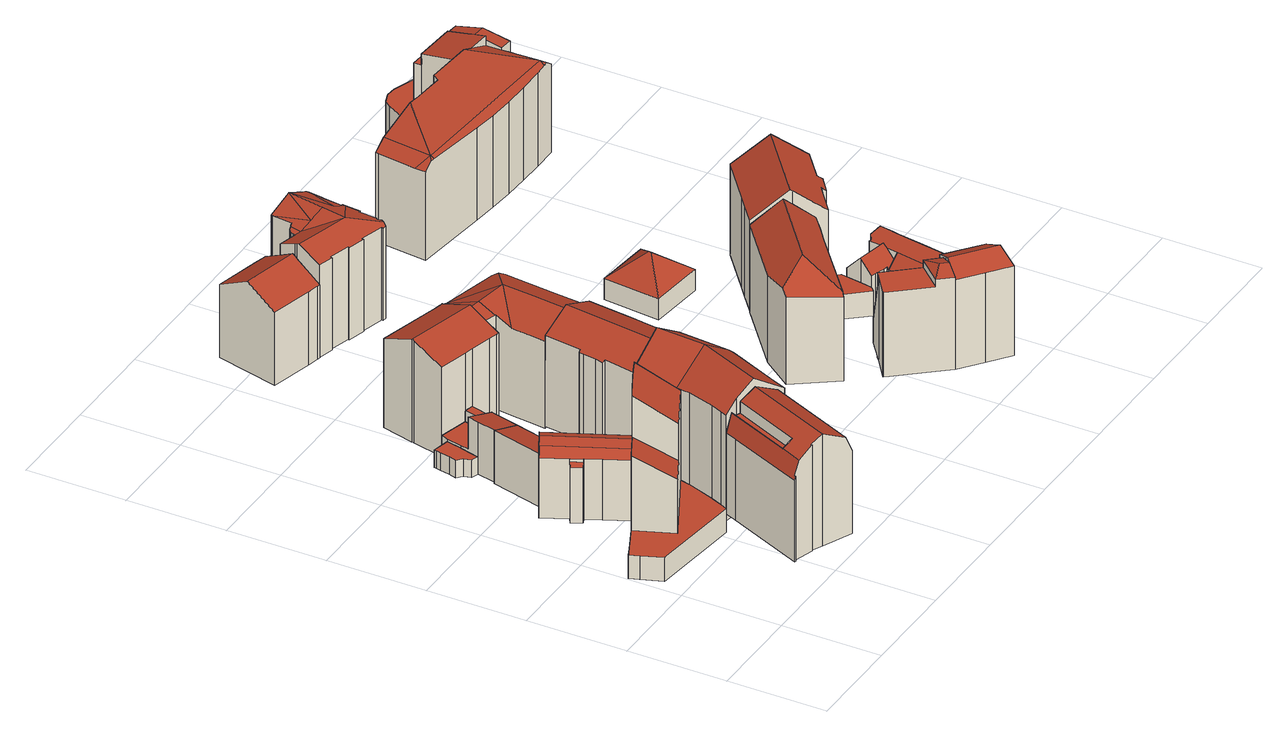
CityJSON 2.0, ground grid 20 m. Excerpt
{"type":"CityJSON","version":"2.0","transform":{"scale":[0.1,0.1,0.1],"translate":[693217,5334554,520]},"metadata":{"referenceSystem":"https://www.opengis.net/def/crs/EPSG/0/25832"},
"CityObjects":{
"building1":{"type":"Building","attributes":{"Gemeindeschluessel":"09162000","HoeheDach":"550.033","HoeheGrund":"520.633","Methode":"2000","NiedrigsteTraufeDesGebaeudes":"525.600","Geometrietyp2DReferenz":"3000","function":"31001_2000","roofType":"1000","measuredHeight":29.4},"geometry":[{"type":"MultiSurface","lod":"2","boundaries":[[[0,1,2,3,4,5]],[[6,7,8,9]],[[10,11,12,13]],[[4,3,14,15]],[[16,17,18,19,20]],[[21,22,23,24]],[[25,26,19,18]],[[27,28,29,30,31,32]],[[26,21,24,20,19]],[[33,16,20,24,23,34]],[[13,12,35,36]],[[32,25,18,35,12,11,37,38,8,7,27]],[[33,34,39,40]],[[41,42,2,1]],[[43,37,11,10]],[[36,35,18,17]],[[28,27,7,6]],[[22,14,3,2,42,39,34,23]],[[15,31,30,44,45,5,4]],[[9,8,38,46]],[[0,5,45,47]],[[32,31,15,14,22,21,26,25]],[[40,39,42,41]],[[28,6,9,46,43,10,13,36,17,16,33,40,41,1,0,47,48,29]],[[47,45,44,48]],[[48,44,30,29]],[[46,38,37,43]]],"semantics":{"surfaces":[{"type":"WallSurface"},{"type":"RoofSurface"},{"type":"GroundSurface"}],"values":[0,0,0,0,0,0,0,0,1,0,0,1,0,0,0,0,0,1,1,0,0,0,0,2,0,0,0]}}]},
"building2":{"type":"Building","attributes":{"Gemeindeschluessel":"09162000","HoeheDach":"548.140","HoeheGrund":"524.531","Methode":"2000","NiedrigsteTraufeDesGebaeudes":"541.620","Geometrietyp2DReferenz":"3000","function":"31001_9998","roofType":"3100","measuredHeight":23.61,"storeysAboveGround":5},"geometry":[{"type":"MultiSurface","lod":"2","boundaries":[[[49,50,51,52]],[[53,54,55,56]],[[57,58,59,60]],[[61,62,63,64]],[[65,66,67,68]],[[69,70,71,72,73,56,55,74]],[[75,57,60,76,77,78,61,64,70,69,79,49,52]],[[75,52,51,54,53]],[[80,72,71,65,68]],[[51,50,81,74,55,54]],[[82,83,84,67,66,63,62,85]],[[76,83,82,77]],[[70,64,63,66,65,71]],[[80,86,73,72]],[[76,60,59,84,83]],[[78,85,62,61]],[[79,81,50,49]],[[68,67,86,80]],[[69,74,81,79]],[[77,82,85,78]],[[75,53,58,57]],[[53,56,73,86,67,84,59,58]]],"semantics":{"surfaces":[{"type":"WallSurface"},{"type":"RoofSurface"},{"type":"GroundSurface"}],"values":[0,1,0,0,0,0,2,0,1,1,1,0,0,0,0,0,0,0,0,0,0,1]}}]},
"building3":{"type":"Building","attributes":{"Gemeindeschluessel":"09162000","HoeheDach":"536.998","HoeheGrund":"522.138","Methode":"2000","NiedrigsteTraufeDesGebaeudes":"533.650","Geometrietyp2DReferenz":"3000","function":"31001_9998","roofType":"3100","measuredHeight":14.86,"storeysAboveGround":3},"geometry":[{"type":"MultiSurface","lod":"2","boundaries":[[[87,88,89,90]],[[91,92,93,94]],[[95,96,97,98]],[[99,100,101,88,87,102]],[[103,104,90,89,105]],[[106,107,90,104]],[[102,87,90,107]],[[95,108,109,110,96]],[[108,92,91,111,112,109]],[[89,88,101,97,96,110,113,105]],[[108,95,98,100,99,106,104,103,114,93,92]],[[111,91,94,115]],[[93,114,116,117,115,94]],[[111,115,117,112]],[[114,103,105,113,116]],[[98,97,101,100]],[[99,102,107,106]],[[110,109,112,117,116,113]]],"semantics":{"surfaces":[{"type":"WallSurface"},{"type":"RoofSurface"},{"type":"GroundSurface"}],"values":[0,0,0,0,0,0,1,0,0,1,2,1,0,1,0,0,0,1]}}]},
"building4":{"type":"Building","attributes":{"Gemeindeschluessel":"09162000","HoeheDach":"535.724","HoeheGrund":"524.460","Methode":"2000","NiedrigsteTraufeDesGebaeudes":"533.756","Geometrietyp2DReferenz":"3000","function":"31001_9998","roofType":"2100","measuredHeight":11.26,"storeysAboveGround":1},"geometry":[{"type":"MultiSurface","lod":"2","boundaries":[[[118,119,120,121]],[[122,123,124,125]],[[118,121,126,127,122,125]],[[125,124,119,118]],[[124,123,128,129,120,119]],[[121,120,129,126]],[[127,128,123,122]],[[126,129,128,127]]],"semantics":{"surfaces":[{"type":"WallSurface"},{"type":"GroundSurface"},{"type":"RoofSurface"}],"values":[0,0,1,0,2,0,0,0]}}]},
"building5":{"type":"Building","attributes":{"Gemeindeschluessel":"09162000","HoeheDach":"528.370","HoeheGrund":"524.690","Methode":"1000","NiedrigsteTraufeDesGebaeudes":"528.370","Geometrietyp2DReferenz":"3000","function":"31001_3065","roofType":"1000","measuredHeight":3.68,"storeysAboveGround":1},"geometry":[{"type":"MultiSurface","lod":"2","boundaries":[[[130,131,132,133,134,135]],[[136,137,138,139]],[[135,134,140,141]],[[142,143,144,145]],[[141,140,146,147]],[[148,149,132,131]],[[133,132,149,138,137,144,143,150,146,140,134]],[[136,139,148,131,130,135,141,147,151,142,145]],[[147,146,150,151]],[[139,138,149,148]],[[151,150,143,142]],[[145,144,137,136]]],"semantics":{"surfaces":[{"type":"WallSurface"},{"type":"RoofSurface"},{"type":"GroundSurface"}],"values":[0,0,0,0,0,0,1,2,0,0,0,0]}}]},
"building6":{"type":"Building","attributes":{"Gemeindeschluessel":"09162000","HoeheDach":"535.768","HoeheGrund":"524.770","Methode":"2000","NiedrigsteTraufeDesGebaeudes":"529.042","Geometrietyp2DReferenz":"3000","function":"31001_9998","roofType":"1000","measuredHeight":11,"storeysAboveGround":2},"geometry":[{"type":"MultiSurface","lod":"2","boundaries":[[[152,153,154,155]],[[156,157,158,159]],[[160,157,156,161,162,163,164]],[[165,166,129,167,168,169]],[[168,160,164,169]],[[170,171,172,173]],[[173,174,175,166,165,169,164,163,162,152,155,170]],[[159,172,171,154,153,161,156]],[[167,129,176,158,157,160,168]],[[175,176,129,166]],[[162,161,153,152]],[[175,174,173,172,159,158,176]],[[155,154,171,170]]],"semantics":{"surfaces":[{"type":"WallSurface"},{"type":"GroundSurface"},{"type":"RoofSurface"}],"values":[0,0,0,0,0,0,1,2,2,0,0,0,0]}}]},
"building7":{"type":"Building","attributes":{"Gemeindeschluessel":"09162000","HoeheDach":"531.273","HoeheGrund":"524.950","Methode":"3100","NiedrigsteTraufeDesGebaeudes":"531.273","Geometrietyp2DReferenz":"3000","function":"31001_2000","roofType":"1000","measuredHeight":6.32},"geometry":[{"type":"MultiSurface","lod":"2","boundaries":[[[177,178,179,180]],[[181,182,183,184]],[[178,185,186,179]],[[181,185,178,177,187,182]],[[182,187,188,183]],[[185,181,184,186]],[[183,188,180,179,186,184]],[[187,177,180,188]]],"semantics":{"surfaces":[{"type":"WallSurface"},{"type":"RoofSurface"},{"type":"GroundSurface"}],"values":[0,0,0,1,0,0,2,0]}}]},
"building8":{"type":"Building","attributes":{"Gemeindeschluessel":"09162000","HoeheDach":"549.830","HoeheGrund":"523.020","Methode":"2000","NiedrigsteTraufeDesGebaeudes":"544.580","Geometrietyp2DReferenz":"3000","function":"31001_9998","roofType":"3100","measuredHeight":26.81,"storeysAboveGround":5},"geometry":[{"type":"MultiSurface","lod":"2","boundaries":[[[189,190,191,192]],[[193,194,195,196,197,198]],[[199,200,201,202,203,204,205,206,207,208]],[[205,204,203,209,210,211,212,213]],[[214,207,206,215]],[[194,193,216,217]],[[217,216,218,219]],[[198,197,220,201]],[[220,197,196,221,222,223]],[[224,218,216,193,198,201,200]],[[191,225,223,222,226,192]],[[227,208,207,214]],[[228,199,208,227]],[[210,209,190,189]],[[215,206,205,213]],[[219,218,224,229]],[[202,201,220,223,225,191,190,209,203]],[[195,194,217,219,229,230,228,227,214,215,213,212,211,210,189,192,226,222,221,196]],[[230,229,224,200,199,228]]],"semantics":{"surfaces":[{"type":"WallSurface"},{"type":"RoofSurface"},{"type":"GroundSurface"}],"values":[0,0,1,0,0,0,0,1,0,1,0,0,0,0,0,0,1,2,0]}}]},
"building9":{"type":"Building","attributes":{"Gemeindeschluessel":"09162000","HoeheDach":"546.262","HoeheGrund":"524.570","Methode":"1000","NiedrigsteTraufeDesGebaeudes":"543.387","Geometrietyp2DReferenz":"3000","function":"31001_9998","roofType":"3100","measuredHeight":21.69,"storeysAboveGround":5},"geometry":[{"type":"MultiSurface","lod":"2","boundaries":[[[231,232,233,234]],[[235,236,237,238]],[[239,240,241,242,243,244,245,246,231,234,247,235,238,248,249,250,251]],[[246,252,232,231]],[[242,253,254,243]],[[255,241,240,239,251,256,257,258]],[[245,259,252,246]],[[241,255,253,242]],[[243,254,260,244]],[[248,261,262,249]],[[252,259,260,254,253,255,258,263,233,232]],[[244,260,259,245]],[[258,257,256,264,262,261,237,236,263]],[[264,256,251,250,249,262]],[[233,263,236,235,247,234]],[[238,237,261,248]]],"semantics":{"surfaces":[{"type":"WallSurface"},{"type":"GroundSurface"},{"type":"RoofSurface"}],"values":[0,0,1,0,0,0,0,0,0,0,2,0,2,0,0,0]}}]},
"building10":{"type":"Building","attributes":{"Gemeindeschluessel":"09162000","HoeheDach":"547.200","HoeheGrund":"525.128","Methode":"2000","NiedrigsteTraufeDesGebaeudes":"543.940","Geometrietyp2DReferenz":"3000","function":"31001_9998","roofType":"3100","measuredHeight":22.07,"storeysAboveGround":5},"geometry":[{"type":"MultiSurface","lod":"2","boundaries":[[[265,266,267,268]],[[269,270,271,272]],[[272,271,273,274]],[[275,276,277,278]],[[279,280,281,270,269]],[[268,267,282,283]],[[274,273,276,275]],[[281,284,282,267,266,277,276,273,271,270]],[[285,286,280,279]],[[287,288,289,290]],[[280,286,289,288,284,281]],[[283,282,284,288,287]],[[278,277,266,265]],[[283,287,290,285,279,269,272,274,275,278,265,268]],[[290,289,286,285]]],"semantics":{"surfaces":[{"type":"WallSurface"},{"type":"RoofSurface"},{"type":"GroundSurface"}],"values":[0,0,0,0,0,0,0,1,0,0,1,0,0,2,0]}}]},
"building11":{"type":"Building","attributes":{"Gemeindeschluessel":"09162000","HoeheDach":"546.078","HoeheGrund":"524.740","Methode":"2000","NiedrigsteTraufeDesGebaeudes":"542.987","Geometrietyp2DReferenz":"3000","function":"31001_9998","roofType":"3100","measuredHeight":21.34,"storeysAboveGround":5},"geometry":[{"type":"MultiSurface","lod":"2","boundaries":[[[291,292,293,294,295,296]],[[297,298,299,300,301,302,303,304]],[[305,306,307,308,293,292,291]],[[293,308,309,310]],[[311,312,313,307,306,305]],[[314,300,299]],[[315,311,305,291,296,316]],[[308,307,313,317,318,309]],[[319,320,298,297]],[[314,321,310,309,318,322,323,324,301,300]],[[325,326,327,319,297,304]],[[296,295,294,327,326,328,329,316]],[[312,311,315,316,329,328,326,325,304,303,302,301,324,323,322,318,317,313]],[[320,321,314,299,298]],[[293,320,319,327,294]],[[293,310,321,320]]],"semantics":{"surfaces":[{"type":"RoofSurface"},{"type":"WallSurface"},{"type":"GroundSurface"}],"values":[0,1,0,0,1,0,1,1,0,1,1,1,2,0,0,0]}}]},
"building12":{"type":"Building","attributes":{"Gemeindeschluessel":"09162000","HoeheDach":"543.630","HoeheGrund":"524.580","Methode":"2000","NiedrigsteTraufeDesGebaeudes":"539.965","Geometrietyp2DReferenz":"3000","function":"31001_9998","roofType":"3100","measuredHeight":19.05,"storeysAboveGround":4},"geometry":[{"type":"MultiSurface","lod":"2","boundaries":[[[330,331,332,333,334]],[[335,330,334,336,337,338,339]],[[340,339,338,341]],[[342,343,344,345,346,336,334,333]],[[347,348,337,336,346]],[[335,349,331,330]],[[350,343,342,351]],[[352,344,343,350]],[[351,342,333,332]],[[341,338,337,348]],[[353,345,344,352]],[[349,335,339,340]],[[347,346,345,353]],[[347,353,352,350,351,332,331,349,340,341,348]]],"semantics":{"surfaces":[{"type":"WallSurface"},{"type":"RoofSurface"},{"type":"GroundSurface"}],"values":[0,1,0,1,0,0,0,0,0,0,0,0,0,2]}}]},
"building13":{"type":"Building","attributes":{"Gemeindeschluessel":"09162000","HoeheDach":"546.434","HoeheGrund":"524.820","Methode":"2000","NiedrigsteTraufeDesGebaeudes":"544.137","Geometrietyp2DReferenz":"3000","function":"31001_9998","roofType":"3100","measuredHeight":21.61,"storeysAboveGround":5},"geometry":[{"type":"MultiSurface","lod":"2","boundaries":[[[354,355,356,357]],[[358,359,360,361]],[[362,363,364,365]],[[366,367,368,369,370,371]],[[372,370,369,373,374,375]],[[368,367,376,377,378,379]],[[380,381,382,383]],[[384,357,356,385,386,387]],[[388,389,371,390,391,392,393,394,395]],[[361,360,396,397]],[[398,399,400,401]],[[387,386,399,398]],[[402,403,404,405]],[[397,396,406,407]],[[408,409,410,411]],[[399,386,385,356,355,406,396,360,359,412,413,414,389,388,395,400]],[[405,404,409,408]],[[415,416,417,418,414,413]],[[414,418,382,381,419,420,421,389]],[[407,406,355,354]],[[422,393,392,423]],[[415,413,412,424]],[[425,419,381,380]],[[426,402,405,408,411,427,428,429,425,380,383,417,416,415,424,358,361,397,407,354,357,384,387,398,401,430,431,422,423,432,433,434,435,436,437,375,374,373,379,378,377,438,439,440,362,365]],[[402,426,365,364,441,403]],[[389,442,366,371]],[[377,376,443,438]],[[391,390,444,434,433,432]],[[366,445,443,376,367]],[[373,369,368,379]],[[421,446,447,448,442,389]],[[371,370,372,449,450,451,444,390]],[[429,420,419,425]],[[436,450,449,437]],[[445,448,363,362,440,439,438,443]],[[442,448,445,366]],[[383,382,418,417]],[[431,394,393,422]],[[435,451,450,436]],[[423,392,391,432]],[[446,410,409,404,403,441,447]],[[437,449,372,375]],[[447,441,364,363,448]],[[424,412,359,358]],[[434,444,451,435]],[[400,395,394,431,430,401]],[[429,428,427,411,410,446,421,420]]],"semantics":{"surfaces":[{"type":"WallSurface"},{"type":"RoofSurface"},{"type":"GroundSurface"}],"values":[0,0,0,1,0,0,0,0,1,0,0,0,0,0,0,1,0,0,1,0,0,0,0,2,0,1,0,0,1,0,1,1,0,0,0,1,0,0,0,0,1,0,1,0,0,0,0]}}]},
"building14":{"type":"Building","attributes":{"Gemeindeschluessel":"09162000","HoeheDach":"546.110","HoeheGrund":"525.580","Methode":"2000","NiedrigsteTraufeDesGebaeudes":"530.632","Geometrietyp2DReferenz":"3000","function":"31001_9998","roofType":"1000","measuredHeight":20.53,"storeysAboveGround":6},"geometry":[{"type":"MultiSurface","lod":"2","boundaries":[[[452,453,454,455]],[[456,457,458]],[[459,457,460,461,462,463,464]],[[465,466,460,457,456]],[[467,468,464,463,469,470,471,472,473]],[[474,465,456,458]],[[475,458,457,459]],[[476,477,478,479,470,469]],[[480,481,482,474,458,475,483,453,452]],[[483,475,459,464,468,467,454,453]],[[455,454,467,473]],[[484,485,478,477,461,460,466]],[[482,486,484,466,465,474]],[[462,461,477,476,469,463]],[[485,484,486,482,481,480,452,455,473,472,471,470,479,478]]],"semantics":{"surfaces":[{"type":"WallSurface"},{"type":"RoofSurface"},{"type":"GroundSurface"}],"values":[0,1,0,1,0,1,0,0,0,1,0,0,0,1,2]}}]},
"building15":{"type":"Building","attributes":{"Gemeindeschluessel":"09162000","HoeheDach":"548.320","HoeheGrund":"525.340","Methode":"2000","NiedrigsteTraufeDesGebaeudes":"542.922","Geometrietyp2DReferenz":"3000","function":"31001_9998","roofType":"3200","measuredHeight":22.98,"storeysAboveGround":5},"geometry":[{"type":"MultiSurface","lod":"2","boundaries":[[[487,488,489,490]],[[490,489,491,492,493]],[[494,495,496,497]],[[498,499,496,495,500]],[[501,502,503,504]],[[505,506,502,501]],[[504,503,492,491]],[[494,488,487,500,495]],[[489,488,494,497,505,501,504,491]],[[492,503,502,506,499,498,493]],[[505,497,496,499,506]],[[487,490,493,498,500]]],"semantics":{"surfaces":[{"type":"WallSurface"},{"type":"RoofSurface"},{"type":"GroundSurface"}],"values":[0,0,0,1,0,0,0,0,2,1,0,1]}}]},
"building16":{"type":"Building","attributes":{"Gemeindeschluessel":"09162000","HoeheDach":"546.647","HoeheGrund":"525.650","Methode":"2000","NiedrigsteTraufeDesGebaeudes":"534.632","Geometrietyp2DReferenz":"3000","function":"31001_9998","roofType":"3100","measuredHeight":21,"storeysAboveGround":7},"geometry":[{"type":"MultiSurface","lod":"2","boundaries":[[[507,508,509,510]],[[511,512,513,484,514,482]],[[515,516,517,518,478,519]],[[520,521,522,523,524,525,482,514,484,526,478,518,517,527]],[[510,528,529,516,515,519,507]],[[525,530,511,482]],[[517,516,529,527]],[[513,508,507,519,478,526,484]],[[524,523,522,531,532,533]],[[530,533,532,512,511]],[[522,521,520,527,529,528,510,509,531]],[[532,531,509,508,513,512]],[[524,533,530,525]]],"semantics":{"surfaces":[{"type":"WallSurface"},{"type":"GroundSurface"},{"type":"RoofSurface"}],"values":[0,0,0,1,2,0,0,0,0,2,0,2,0]}}]},
"building17":{"type":"Building","attributes":{"Gemeindeschluessel":"09162000","HoeheDach":"532.314","HoeheGrund":"525.780","Methode":"1000","NiedrigsteTraufeDesGebaeudes":"528.074","Geometrietyp2DReferenz":"3000","function":"31001_2000","roofType":"2100","measuredHeight":6.53},"geometry":[{"type":"MultiSurface","lod":"2","boundaries":[[[534,535,536,537]],[[538,539,540,541]],[[542,537,536,543]],[[544,545,546,547]],[[538,545,544,548,543,536,535,539]],[[549,542,543,548]],[[540,539,535,534]],[[544,547,549,548]],[[547,546,541,540,534,537,542,549]],[[545,538,541,546]]],"semantics":{"surfaces":[{"type":"WallSurface"},{"type":"GroundSurface"},{"type":"RoofSurface"}],"values":[0,0,0,0,1,0,0,0,2,0]}}]},
"building18":{"type":"Building","attributes":{"Gemeindeschluessel":"09162000","HoeheDach":"534.178","HoeheGrund":"525.090","Methode":"1000","NiedrigsteTraufeDesGebaeudes":"529.548","Geometrietyp2DReferenz":"3000","function":"31001_2000","roofType":"3200","measuredHeight":9.09},"geometry":[{"type":"MultiSurface","lod":"2","boundaries":[[[550,551,552]],[[553,551,554,555]],[[556,550,552,557]],[[558,557,552,559]],[[554,556,557]],[[554,551,550,556]],[[559,552,551,553]],[[555,558,559,553]],[[555,554,557,558]]],"semantics":{"surfaces":[{"type":"RoofSurface"},{"type":"WallSurface"},{"type":"GroundSurface"}],"values":[0,1,0,1,0,0,1,2,1]}}]},
"building19":{"type":"Building","attributes":{"Gemeindeschluessel":"09162000","HoeheDach":"531.043","HoeheGrund":"525.800","Methode":"2000","NiedrigsteTraufeDesGebaeudes":"531.043","Geometrietyp2DReferenz":"3000","function":"31001_2000","roofType":"1000","measuredHeight":5.24},"geometry":[{"type":"MultiSurface","lod":"2","boundaries":[[[538,560,561,539]],[[545,538,539,562,563,564,565,566]],[[567,568,569,570,571,561,560,572]],[[562,571,570,563]],[[566,567,572,545]],[[545,572,560,538]],[[564,569,568,565]],[[539,561,571,562]],[[563,570,569,564]],[[565,568,567,566]]],"semantics":{"surfaces":[{"type":"WallSurface"},{"type":"GroundSurface"},{"type":"RoofSurface"}],"values":[0,1,2,0,0,0,0,0,0,0]}}]},
"building20":{"type":"Building","attributes":{"Gemeindeschluessel":"09162000","HoeheDach":"536.180","HoeheGrund":"525.748","Methode":"2000","NiedrigsteTraufeDesGebaeudes":"532.690","Geometrietyp2DReferenz":"3000","function":"31001_9998","roofType":"2100","measuredHeight":10.43,"storeysAboveGround":2},"geometry":[{"type":"MultiSurface","lod":"2","boundaries":[[[573,574,575,576]],[[577,578,579,580,581,582]],[[583,584,585,586]],[[587,588,582,581,589,590,591,592,593,594]],[[595,596,597]],[[581,580,598,589]],[[599,564,593,592,600]],[[589,598,590]],[[590,595,591]],[[591,595,597,601,602,600,592]],[[603,587,594,565]],[[604,588,587,603]],[[577,582,588,604]],[[578,577,604,603,565,564,599,605,606,573,576,607,608,609,583,586,610]],[[565,594,593,564]],[[609,611,584,583]],[[612,598,580,579]],[[599,600,602,605]],[[605,602,601,606]],[[576,575,613,607]],[[586,585,614,610]],[[573,606,601,597,596,574]],[[608,615,611,609]],[[578,610,614,612,579]],[[590,598,612,614,585,584,611,615,613,575,574,596,595]],[[607,613,615,608]]],"semantics":{"surfaces":[{"type":"WallSurface"},{"type":"RoofSurface"},{"type":"GroundSurface"}],"values":[0,0,0,1,0,0,0,0,0,1,0,0,0,2,0,0,1,0,0,0,0,0,0,0,1,0]}}]},
"building21":{"type":"Building","attributes":{"Gemeindeschluessel":"09162000","HoeheDach":"549.970","HoeheGrund":"525.480","Methode":"2000","NiedrigsteTraufeDesGebaeudes":"544.064","Geometrietyp2DReferenz":"3000","function":"31001_9998","roofType":"3100","measuredHeight":24.49,"storeysAboveGround":5},"geometry":[{"type":"MultiSurface","lod":"2","boundaries":[[[616,617,618,619]],[[620,621,622,623,624,625]],[[626,627,628,629,630,631,632,621,620,625,633,634,635,636,637,638,639,640,616,619]],[[634,641,642,635]],[[632,643,622,621]],[[635,642,644,636]],[[644,645,646,638,637,636]],[[624,623,622,643,647,648,649,650,651,652,618,617,653,654]],[[628,650,649,629]],[[631,647,643,632]],[[651,650,628,627,626,652]],[[619,618,652,626]],[[655,653,617,616,640,639,638,646]],[[633,625,624,654,641,634]],[[630,629,649,648,647,631]],[[654,653,655,646,645,644,642,641]]],"semantics":{"surfaces":[{"type":"WallSurface"},{"type":"GroundSurface"},{"type":"RoofSurface"}],"values":[0,0,1,0,0,0,0,2,0,0,0,0,0,0,0,2]}}]},
"building22":{"type":"Building","attributes":{"Gemeindeschluessel":"09162000","HoeheDach":"548.630","HoeheGrund":"525.008","Methode":"2000","NiedrigsteTraufeDesGebaeudes":"533.760","Geometrietyp2DReferenz":"3000","function":"31001_9998","roofType":"2100","measuredHeight":23.62,"storeysAboveGround":5},"geometry":[{"type":"MultiSurface","lod":"2","boundaries":[[[656,657,658,659]],[[660,661,662,663]],[[664,665,666]],[[667,668,669,670,671,672]],[[673,674,675]],[[663,662,676,677]],[[678,679,680,681]],[[658,657,682,683,675]],[[684,685,686,687]],[[688,689,679,678]],[[690,691,692,693]],[[694,695,675,674,696,697]],[[698,699,700,701]],[[693,692,702,703]],[[704,705,666,665]],[[706,707,686,685]],[[708,709,691,690]],[[710,711,712,713,714,715,716,717,718,719,668,667,720,698,701,660,663,677,721,708,690,693,703,722,688,678,681,723,724,725,726,727,728]],[[675,683,729,673]],[[721,730,709,708]],[[703,702,731,722]],[[710,728,732,733,734]],[[722,731,689,688]],[[735,682,657,656]],[[727,736,732,728]],[[675,695,658]],[[670,669,737,738,665,739,740]],[[672,671,741,684,687,742,743,744,745,746,680,679,689,731,702,692,691,709,730,676,662,661,700,699,747]],[[711,748,749,712]],[[659,658,695,694]],[[667,672,747,720]],[[750,751,739]],[[713,752,753,714]],[[704,754,717,716,705]],[[706,685,696,674,673,729]],[[720,747,699,698]],[[687,686,707,742]],[[670,740,694,697,741,671]],[[725,744,743,726]],[[659,694,740,739,656]],[[665,738,755]],[[726,743,742,707,706,729,683,682,735,736,727]],[[701,700,661,660]],[[754,704,665,755,756]],[[714,753,757,715]],[[681,680,746,723]],[[751,734,733,739]],[[741,697,696,685,684]],[[717,754,756,718]],[[677,676,730,721]],[[719,737,669,668]],[[665,664,757,753,752,749,748,750,739]],[[712,749,752,713]],[[723,746,745,724]],[[716,715,757,664,666,705]],[[733,732,736,735,656,739]],[[724,745,744,725]],[[737,719,718,756,755,738]],[[711,710,734,751,750,748]]],"semantics":{"surfaces":[{"type":"WallSurface"},{"type":"RoofSurface"},{"type":"GroundSurface"}],"values":[0,0,1,0,0,0,0,1,0,0,0,1,0,0,1,1,0,2,1,0,0,0,0,0,0,0,1,1,0,0,0,1,0,0,0,0,0,0,0,1,1,0,0,1,0,0,1,0,0,0,0,1,0,0,0,1,0,0,0]}}]}
},
"vertices":[
[272,441,6],[218,412,6],[218,412,299],[224,415,300],[224,415,240],[272,441,240],[231,263,6],[231,263,56],[222,241,56],[222,241,6],[11,288,6],[11,288,56],[4,307,56],[4,307,6],[254,339,247],[254,339,240],[126,366,6],[74,340,6],[74,340,56],[74,340,213],[126,366,213],[159,291,170],[159,291,247],[129,367,299],[129,367,213],[105,264,56],[105,264,170],[252,320,56],[252,320,6],[261,363,6],[261,363,240],[256,340,240],[256,340,56],[148,378,6],[148,378,300],[21,315,56],[21,315,6],[27,247,56],[215,226,56],[179,394,300],[179,394,6],[215,411,6],[215,411,300],[27,247,6],[264,382,240],[266,398,240],[215,226,6],[266,398,6],[264,382,6],
[306,94,45],[306,94,220],[266,2,220],[266,2,45],[207,29,281],[252,8,254],[328,185,254],[283,205,281],[185,40,45],[185,40,268],[184,38,268],[184,38,45],[205,203,45],[205,203,216],[215,226,216],[215,226,45],[230,224,238],[230,224,251],[172,90,251],[172,90,238],[342,178,45],[244,222,45],[244,222,238],[252,219,238],[252,219,263],[342,178,220],[207,29,45],[142,50,45],[141,47,45],[138,48,45],[332,156,45],[192,82,238],[332,156,220],[141,47,224],[142,50,224],[153,47,251],[138,48,217],[192,82,263],
[111,455,142],[111,455,148],[101,477,148],[101,477,142],[215,411,148],[215,411,21],[146,561,21],[146,561,148],[148,378,21],[148,378,149],[126,425,149],[126,425,21],[101,450,21],[112,455,21],[112,455,148],[101,450,137],[78,526,21],[101,477,21],[78,526,148],[91,471,21],[91,471,136],[179,394,21],[179,394,169],[161,385,163],[200,404,163],[180,395,170],[92,534,163],[110,543,21],[131,554,163],[110,543,169],[112,544,170],
[78,526,45],[78,526,157],[105,630,157],[105,630,45],[146,561,45],[146,561,139],[110,543,149],[110,543,45],[164,616,45],[151,565,45],[151,565,138],[164,616,138],
[95,688,47],[96,687,47],[96,687,84],[95,688,84],[86,697,84],[86,697,47],[124,707,47],[124,707,84],[114,668,84],[114,668,47],[90,711,84],[90,711,47],[97,746,47],[97,746,84],[131,738,84],[131,738,47],[94,731,84],[94,731,47],[100,672,47],[100,672,84],[96,740,84],[96,740,47],
[131,738,48],[131,738,90],[135,751,90],[135,751,48],[120,690,90],[120,690,158],[179,675,138],[179,675,90],[114,668,158],[124,707,90],[124,707,48],[120,690,48],[114,668,48],[115,627,48],[164,616,48],[115,627,154],[105,630,158],[105,630,48],[194,736,48],[194,736,90],[183,693,90],[183,693,48],[179,675,48],[178,672,48],[178,672,138],
[201,689,113],[196,669,113],[196,669,49],[201,689,49],[183,693,113],[194,736,113],[194,736,49],[183,693,49],[178,672,113],[178,672,49],[212,732,113],[212,732,49],
[264,382,30],[264,382,248],[266,398,249],[266,398,30],[397,310,252],[397,310,30],[398,321,30],[411,427,30],[411,427,250],[398,321,254],[244,222,272],[280,207,298],[334,334,298],[262,348,249],[258,349,246],[253,328,249],[252,320,250],[231,263,252],[222,241,252],[215,226,252],[261,363,247],[261,363,30],[258,349,30],[253,328,30],[252,320,30],[222,241,30],[231,263,30],[354,208,251],[354,208,30],[345,186,251],[345,186,30],[341,434,298],[341,434,30],[272,441,30],[272,441,251],[342,179,251],[266,401,249],[266,401,30],[215,226,30],[244,222,30],[342,179,30],[280,207,30],
[135,751,46],[135,751,234],[150,814,261],[150,814,46],[151,820,46],[151,820,262],[167,884,234],[167,884,46],[308,830,46],[295,781,46],[286,745,46],[278,715,46],[273,716,46],[255,721,46],[212,732,46],[194,736,46],[151,818,46],[289,852,46],[307,848,46],[312,847,46],[313,847,46],[194,736,234],[278,715,234],[273,716,234],[286,745,247],[313,847,234],[308,830,241],[295,781,263],[212,732,234],[255,721,234],[289,852,234],[307,848,234],[151,818,263],[312,847,234],
[284,558,51],[284,558,240],[290,559,242],[290,559,51],[272,441,51],[272,441,241],[282,505,242],[282,505,51],[276,506,239],[276,506,51],[279,523,51],[279,523,240],[282,547,240],[282,547,51],[411,427,51],[411,427,240],[340,434,272],[299,634,243],[299,634,51],[364,627,272],[422,507,51],[422,507,240],[435,620,51],[435,620,240],[425,532,240],[425,532,51],
[367,627,261],[375,698,261],[381,763,261],[307,705,230],[303,669,230],[299,634,230],[286,745,246],[294,778,261],[295,781,259],[313,847,230],[313,847,47],[295,781,47],[294,778,47],[286,745,47],[435,620,230],[442,691,230],[453,797,230],[446,806,234],[439,816,230],[322,844,230],[435,620,47],[442,691,47],[453,797,47],[321,845,230],[367,627,47],[299,634,47],[446,806,47],[439,816,47],[310,739,245],[314,775,261],[321,844,230],[322,844,47],[321,844,47],[321,845,47],[310,739,47],[311,739,47],[311,739,245],[307,705,47],[303,669,47],
[225,1244,200],[225,1244,46],[193,1116,46],[193,1116,200],[209,1180,236],[315,1222,200],[324,1152,236],[332,1181,219],[341,1216,200],[339,1216,200],[339,1216,46],[341,1216,46],[278,1095,200],[301,1090,200],[307,1088,200],[321,1142,231],[323,1147,234],[323,1147,46],[332,1181,46],[315,1222,46],[301,1090,46],[278,1095,46],[307,1088,46],[321,1142,46],
[380,1069,48],[380,1069,242],[380,1071,243],[380,1071,48],[463,1046,48],[463,1046,242],[462,1049,243],[462,1049,48],[497,1221,48],[497,1221,244],[501,1220,242],[501,1220,48],[411,1163,252],[405,1235,242],[399,1194,244],[393,1193,242],[392,1193,241],[386,1169,241],[387,1191,241],[393,1193,48],[392,1193,48],[387,1191,48],[406,1236,242],[406,1236,48],[405,1235,48],[399,1194,48],[484,1072,48],[484,1072,243],[479,1067,245],[479,1067,48],[361,1077,48],[361,1077,243],[338,1083,243],[338,1083,48],[373,1121,264],[432,1105,264],[372,1173,241],[371,1172,242],[332,1181,243],[323,1147,259],[321,1142,261],[320,1136,264],[415,1062,243],[415,1062,48],[337,1080,48],[337,1080,242],[307,1088,242],[307,1088,48],[498,1187,48],[498,1187,242],[495,1187,243],[495,1187,48],[415,1059,242],[415,1059,48],[491,1146,48],[491,1146,243],[495,1145,242],[495,1145,48],[470,1045,242],[475,1051,245],[476,1052,246],[475,1051,48],[476,1052,48],[483,1060,48],[483,1060,243],[487,1108,243],[491,1108,242],[494,1139,242],[323,1147,48],[332,1181,48],[470,1045,48],[487,1108,48],[501,1216,48],[495,1140,48],[494,1139,48],[491,1108,48],[320,1136,48],[321,1142,48],[371,1172,48],[372,1173,48],[372,1177,48],[374,1182,48],[378,1186,48],[382,1189,48],[406,1239,48],[453,1230,48],[454,1230,48],[501,1216,242],[441,1155,264],[406,1239,242],[372,1177,241],[453,1230,264],[495,1140,242],[470,1147,252],[454,1230,264],[382,1189,241],[378,1186,241],[374,1182,241],
[713,184,56],[713,184,234],[715,186,234],[715,186,56],[805,122,261],[817,160,250],[773,111,250],[817,160,234],[840,133,250],[840,133,206],[817,160,206],[765,223,206],[765,223,234],[817,108,261],[828,120,256],[756,216,234],[764,223,234],[801,251,107],[801,251,56],[765,223,56],[764,223,56],[756,216,56],[795,84,250],[773,111,234],[848,194,106],[871,167,106],[871,167,56],[848,194,56],[720,175,56],[773,111,56],[795,84,56],[720,175,234],[828,120,56],[840,133,56],[817,108,56],
[615,324,237],[615,324,53],[673,241,53],[673,241,229],[806,353,53],[806,353,237],[680,247,236],[661,386,53],[661,386,236],[787,490,237],[787,490,53],[687,330,283],[826,445,283],[624,336,248],[864,400,53],[864,400,236],[835,376,237],[835,376,53],[838,432,53],[838,432,269],
[852,146,234],[852,146,245],[921,91,245],[921,91,234],[795,84,245],[823,115,266],[828,120,262],[823,115,56],[884,159,167],[937,128,147],[937,128,56],[884,159,56],[871,167,172],[935,118,56],[921,91,56],[913,75,56],[901,52,56],[883,14,56],[839,48,56],[852,146,56],[939,127,56],[935,118,167],[939,127,146],[839,48,245],[913,75,253],[901,52,266],[883,14,245],
[878,383,123],[878,383,58],[864,400,58],[864,400,123],[854,355,58],[882,379,58],[882,379,123],[854,355,102],[835,376,102],[835,376,58],[825,331,58],[834,337,58],[834,337,87],[825,331,81],[806,353,58],[806,353,81],
[753,673,142],[815,723,95],[703,735,95],[815,723,51],[803,608,96],[803,608,51],[753,670,142],[691,620,95],[691,620,51],[703,735,51],
[854,355,110],[882,379,110],[893,365,58],[891,354,58],[886,323,58],[882,298,58],[873,290,58],[873,290,110],[882,298,110],[886,323,110],[891,354,110],[893,365,110],[834,337,110],
[956,340,58],[956,340,154],[969,348,156],[969,348,58],[921,289,58],[906,217,58],[906,217,127],[920,285,129],[920,285,128],[921,289,133],[978,255,58],[978,255,161],[969,199,161],[969,199,58],[890,296,134],[912,291,133],[942,280,128],[946,303,154],[947,311,162],[886,323,162],[886,323,161],[882,298,134],[949,318,154],[952,341,154],[952,341,128],[942,280,154],[892,354,58],[892,354,128],[922,348,128],[898,352,128],[890,296,58],[912,291,58],[898,352,58],[922,348,58],[993,342,58],[988,313,58],[986,302,58],[966,181,58],[986,302,161],[929,203,154],[993,342,161],[966,181,161],[988,313,161],
[976,547,55],[976,547,297],[1017,497,249],[1017,497,55],[864,400,55],[878,383,55],[878,383,249],[864,400,265],[838,432,296],[838,432,55],[964,453,55],[967,450,55],[971,445,55],[941,421,55],[937,425,55],[934,428,55],[915,413,55],[834,435,55],[787,490,55],[822,519,55],[844,537,55],[927,605,55],[928,606,55],[963,563,55],[974,550,55],[787,490,246],[822,519,246],[915,413,249],[844,537,246],[927,605,246],[928,606,246],[934,428,249],[937,425,245],[941,421,241],[971,445,241],[967,450,245],[964,453,249],[974,550,300],[834,435,300],[963,563,287],
[1042,1124,255],[1042,1124,259],[1041,1156,266],[1041,1156,255],[900,1232,50],[900,1232,138],[909,1230,138],[909,1230,50],[689,1067,249],[689,1074,255],[680,1068,249],[881,1184,50],[867,1157,50],[867,1157,283],[872,1168,286],[872,1168,138],[881,1184,138],[1040,1231,259],[1040,1231,262],[1041,1177,271],[945,1295,138],[945,1295,50],[1168,1285,50],[1168,1285,138],[1177,1286,138],[1177,1286,50],[1068,1122,259],[1066,1175,271],[954,1237,138],[954,1237,239],[953,1252,239],[953,1252,138],[1113,1284,50],[1113,1284,138],[997,1315,50],[997,1315,138],[1066,1291,138],[1066,1291,50],[996,1159,275],[1041,1156,275],[954,1237,262],[949,1162,275],[873,1215,50],[873,1215,138],[884,1228,138],[884,1228,50],[1081,1287,138],[1081,1287,50],[665,1092,236],[663,1070,236],[1065,1229,239],[1064,1244,239],[977,1317,50],[977,1317,138],[1069,1040,50],[1019,1040,50],[969,1041,50],[918,1043,50],[868,1047,50],[818,1052,50],[663,1070,50],[674,1170,50],[675,1177,50],[806,1162,50],[872,1199,50],[958,1310,50],[1097,1285,50],[1177,1281,50],[1219,1282,50],[1219,1248,50],[1064,1245,50],[1068,1107,50],[1068,1099,50],[1065,1229,259],[958,1310,138],[1097,1285,138],[1068,1099,236],[1069,1047,236],[1069,1040,236],[1068,1122,236],[1068,1107,236],[806,1162,283],[780,1165,284],[1044,1049,255],[970,1161,286],[949,1162,138],[1064,1244,138],[1064,1245,138],[1219,1248,138],[1219,1282,138],[1177,1281,138],[872,1199,138],[1019,1040,246],[969,1041,244],[1044,1040,248],[1053,1040,249],[918,1043,242],[868,1047,242],[674,1170,236],[700,1174,255],[675,1177,236],[818,1052,244]
]}
